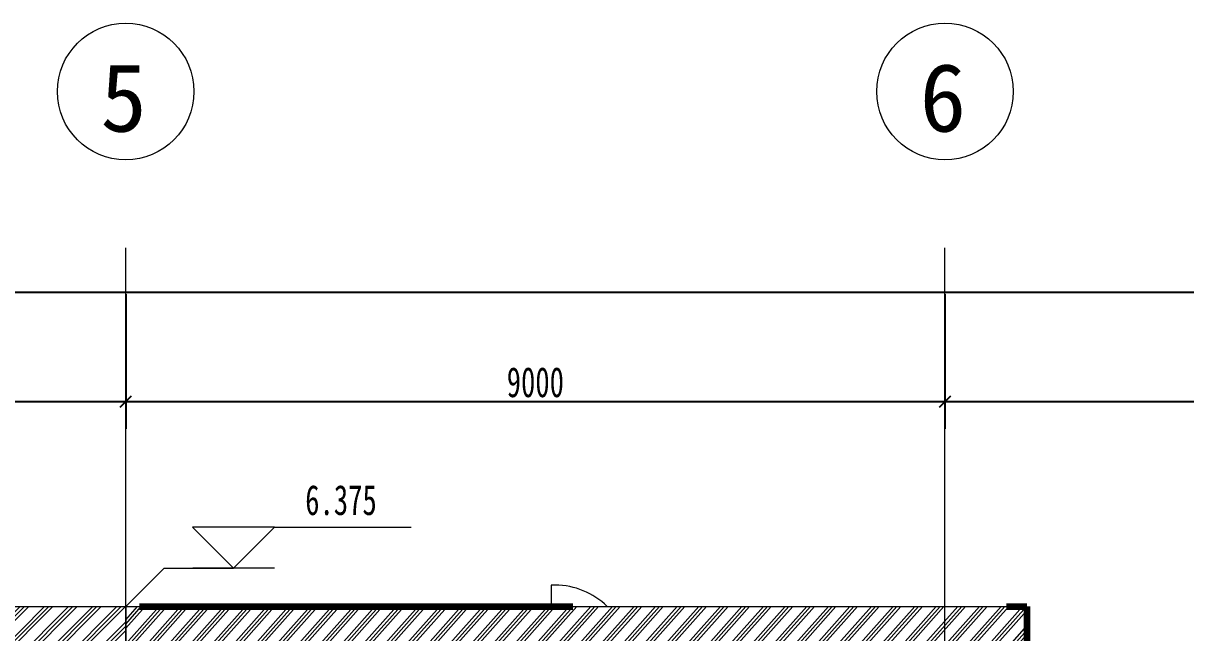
# Model space of a CAD drawing. Header units: millimetres. Extents: x 124696 to 347024, y 412631 to 564609.
# Drawn here: x 171047 to 183817, y 557915 to 564609 of the extents above; entities that cross this region are included whole.
import ezdxf

# ---------------------------------------------------------------- set-up
doc = ezdxf.new("R2010")
doc.units = ezdxf.units.MM
doc.header["$LTSCALE"] = 1500
doc.header["$MEASUREMENT"] = 0
doc.linetypes.add('二层平面图$0$Aligning Line', pattern=[6.35, 3.175, -3.175])
doc.linetypes.add('二层平面图$0$轴网线_12_3_3_3 mm', pattern=[21, 12, -3, 3, -3])
doc.layers.add('0-建筑底图', color=7, linetype='Continuous')
for name, color, linetype, lineweight in [('二层平面图$0$A-ANNO-AXIS-TEXT', 7, 'Continuous', 15), ('二层平面图$0$A-ANNO-IDEN-LEVL', 3, 'Continuous', 15), ('二层平面图$0$A-DOOR', 51, 'Continuous', 9), ('二层平面图$0$A-LINE', 7, 'Continuous', 9), ('二层平面图$0$A-LINE-2', 7, 'Continuous', 20), ('二层平面图$0$A-LINE-4', 7, '二层平面图$0$Aligning Line', 100), ('二层平面图$0$ANNO-DIMS', 3, 'Continuous', 15), ('二层平面图$0$ANNO-DOTE-1', 10, '二层平面图$0$轴网线_12_3_3_3 mm', 15), ('二层平面图$0$FLOR-PATT', 99, 'Continuous', 9)]:
    doc.layers.add(name, color=color, linetype=linetype, lineweight=lineweight)
doc.styles.add('二层平面图$0$黑体_3', font='simhei.ttf', dxfattribs={"height": 750})
doc.styles.add('二层平面图$0$黑体_5', font='simhei.ttf', dxfattribs={"width": 0.7, "height": 330})
doc.dimstyles.new('二层平面图$0$直线_2_2mm_黑体_引线_文字在上', dxfattribs={"dimscale": 304.8, "dimtxt": 412.811453, "dimasz": 0.393701, "dimexe": 0.984252, "dimexo": 0.0625, "dimgap": 0.147638, "dimtad": 1, "dimdec": 0, "dimzin": 0, "dimdsep": 46, "dimtxsty": '二层平面图$0$黑体_5', "dimblk1": '二层平面图$0$_Oblique', "dimblk2": '二层平面图$0$_Oblique', "dimsah": 1, "dimcen": 0.09, "dimazin": 0, "dimtfac": 1, "dimtdec": 4, "dimtix": 1, "dimtmove": 0, "dimatfit": 3, "dimfxl": 3.937008, "dimfxlon": 1, "dimtvp": 1, "dimtolj": 1, "dimtzin": 0, "dimarcsym": 2})

# ---------------------------------------------------------------- blocks, each defined once
blk = doc.blocks.new('二层平面图$0$楼板 斜檐口 - 楼板 斜檐口-3571289-104-2F')
at = {"layer": '二层平面图$0$FLOR-PATT'}
h = blk.add_hatch(dxfattribs=at)
h.set_pattern_fill('FP_69', color=256, style=0, pattern_type=2)
h.set_pattern_definition([(45, (0, 0), (-132.58252, 132.58252), []), (45, (46.88, 0), (0, 265.16504), []), (45, (-46.88, 0), (0, 265.16504), [])])
h.paths.add_polyline_path([(22388, 101150), (27000, 101150), (27000, 101850), (18000, 101850), (18000, 101150), (21698, 101150)])
h = blk.add_hatch(dxfattribs=at)
h.set_pattern_fill('FP_80', color=256, style=0, pattern_type=2)
h.set_pattern_definition([(48.19, (5590, 0), (-118.58652, 132.5819), []), (48.19, (5631.93, 0), (-0.00192, 265.16498), []), (48.19, (5548.07, 0), (-0.00192, 265.16498), [])])
h.paths.add_polyline_path([(36900, 101150), (36900, 101850), (27000, 101850), (27000, 101150), (36194, 101150)])
at = {"layer": '二层平面图$0$A-LINE'}
for p, q in [((18000, 101850), (27000, 101850)), ((27000, 101850), (36900, 101850)), ((27000, 101150), (27000, 101850)), ((27000, 101850), (27000, 101150)), ((36900, 101850), (36900, 101150))]:
    blk.add_line(p, q, dxfattribs=at)
blk = doc.blocks.new('二层平面图$0$A-防火门_单扇_无观察窗 - FM甲0923-12952864-104-2F')
at = {"layer": '二层平面图$0$A-DOOR'}
for p, q in [((450, -810), (450, -575)), ((405, -810), (450, -810))]:
    blk.add_line(p, q, dxfattribs=at)
blk.add_arc((405, 0), 810, 225.443, 270, dxfattribs=at)
blk = doc.blocks.new('二层平面图$0$轴网 - 10mm圆_主轴号-315064-104-2F')
at = {"layer": '二层平面图$0$A-ANNO-AXIS-TEXT'}
blk.add_circle((0, 0), 5, dxfattribs=at)
blk = doc.blocks.new('二层平面图$0$_Oblique')
at = {"color": 0, "linetype": 'ByBlock', "lineweight": -2}
blk.add_line((-0.5, -0.5), (0.5, 0.5), dxfattribs=at)
blk = doc.blocks.new('*D2252')
at = {"layer": '二层平面图$0$ANNO-DIMS', "color": 0, "lineweight": -2, "transparency": 16777216}
for p, q in [((18000, 105282), (18000, 103802)), ((27000, 105282), (27000, 103802)), ((18000, 104102), (27000, 104102))]:
    blk.add_line(p, q, dxfattribs=at)
at = {"layer": '二层平面图$0$ANNO-DIMS', "color": 0, "lineweight": -2, "transparency": 16777216, "xscale": 120, "yscale": 120, "zscale": 120, "rotation": 180}
blk.add_blockref('二层平面图$0$_Oblique', (18000, 104102), dxfattribs=at)
at = {"layer": '二层平面图$0$ANNO-DIMS', "color": 0, "lineweight": -2, "transparency": 16777216, "xscale": 120, "yscale": 120, "zscale": 120}
blk.add_blockref('二层平面图$0$_Oblique', (27000, 104102), dxfattribs=at)
at = {"layer": '二层平面图$0$ANNO-DIMS', "color": 0, "transparency": 16777216, "insert": (22500, 104313), "char_height": 330, "width": 806.42, "attachment_point": 5, "style": '二层平面图$0$黑体_5'}
blk.add_mtext('\\A1;9000', dxfattribs=at)
blk = doc.blocks.new('*D2253')
at = {"layer": '二层平面图$0$ANNO-DIMS', "color": 0, "lineweight": -2, "transparency": 16777216}
for p, q in [((27000, 105282), (27000, 103802)), ((36000, 105282), (36000, 103802)), ((27000, 104102), (36000, 104102))]:
    blk.add_line(p, q, dxfattribs=at)
at = {"layer": '二层平面图$0$ANNO-DIMS', "color": 0, "lineweight": -2, "transparency": 16777216, "xscale": 120, "yscale": 120, "zscale": 120, "rotation": 180}
blk.add_blockref('二层平面图$0$_Oblique', (27000, 104102), dxfattribs=at)
at = {"layer": '二层平面图$0$ANNO-DIMS', "color": 0, "lineweight": -2, "transparency": 16777216, "xscale": 120, "yscale": 120, "zscale": 120}
blk.add_blockref('二层平面图$0$_Oblique', (36000, 104102), dxfattribs=at)
at = {"layer": '二层平面图$0$ANNO-DIMS', "color": 0, "transparency": 16777216, "insert": (31500, 104313), "char_height": 330, "width": 806.42, "attachment_point": 5, "style": '二层平面图$0$黑体_5'}
blk.add_mtext('\\A1;9000', dxfattribs=at)
blk = doc.blocks.new('*D2254')
at = {"layer": '二层平面图$0$ANNO-DIMS', "color": 0, "lineweight": -2, "transparency": 16777216}
for p, q in [((36000, 105282), (36000, 103802)), ((45000, 105282), (45000, 103802)), ((36000, 104102), (45000, 104102))]:
    blk.add_line(p, q, dxfattribs=at)
at = {"layer": '二层平面图$0$ANNO-DIMS', "color": 0, "lineweight": -2, "transparency": 16777216, "xscale": 120, "yscale": 120, "zscale": 120, "rotation": 180}
blk.add_blockref('二层平面图$0$_Oblique', (36000, 104102), dxfattribs=at)
at = {"layer": '二层平面图$0$ANNO-DIMS', "color": 0, "lineweight": -2, "transparency": 16777216, "xscale": 120, "yscale": 120, "zscale": 120}
blk.add_blockref('二层平面图$0$_Oblique', (45000, 104102), dxfattribs=at)
at = {"layer": '二层平面图$0$ANNO-DIMS', "color": 0, "transparency": 16777216, "insert": (40500, 104313), "char_height": 330, "width": 806.42, "attachment_point": 5, "style": '二层平面图$0$黑体_5'}
blk.add_mtext('\\A1;9000', dxfattribs=at)
blk = doc.blocks.new('*D2276')
at = {"layer": '二层平面图$0$ANNO-DIMS', "color": 0, "lineweight": -2, "transparency": 16777216}
for p, q in [((-6000, 106482), (-6000, 105002)), ((94500, 106482), (94500, 105002)), ((-6000, 105302), (94500, 105302))]:
    blk.add_line(p, q, dxfattribs=at)
at = {"layer": '二层平面图$0$ANNO-DIMS', "color": 0, "lineweight": -2, "transparency": 16777216, "xscale": 120, "yscale": 120, "zscale": 120, "rotation": 180}
blk.add_blockref('二层平面图$0$_Oblique', (-6000, 105302), dxfattribs=at)
at = {"layer": '二层平面图$0$ANNO-DIMS', "color": 0, "lineweight": -2, "transparency": 16777216, "xscale": 120, "yscale": 120, "zscale": 120}
blk.add_blockref('二层平面图$0$_Oblique', (94500, 105302), dxfattribs=at)
at = {"layer": '二层平面图$0$ANNO-DIMS', "color": 0, "transparency": 16777216, "insert": (44250, 105513), "char_height": 330, "width": 1209.63, "attachment_point": 5, "style": '二层平面图$0$黑体_5'}
blk.add_mtext('\\A1;100500', dxfattribs=at)
blk = doc.blocks.new('二层平面图$0$高程点 - 高程点符号-322107-104-2F')
at = {"layer": '二层平面图$0$A-ANNO-IDEN-LEVL'}
for p, q in [((-3, 3), (-13, 3)), ((-3, 3), (3, 3)), ((0, 0), (-3, 3)), ((0, 0), (3, 3)), ((-2.999, 0), (2.991, 0))]:
    blk.add_line(p, q, dxfattribs=at)
blk = doc.blocks.new('二层平面图')
at = {"layer": '二层平面图$0$A-ANNO-IDEN-LEVL', "color": 8}
for p, q in [((27000, 101850), (27421.4, 102271.4)), ((27421.4, 102271.4), (28185, 102271.4))]:
    blk.add_line(p, q, dxfattribs=at)
at = {"layer": '二层平面图$0$A-LINE-2', "color": 8}
blk.add_line((27000, 101850), (27000, 95100), dxfattribs=at)
at = {"layer": '二层平面图$0$A-LINE-4', "color": 8}
for p, q in [((8100, 101850), (36900, 101850)), ((36900, 101850), (36900, 95100))]:
    blk.add_line(p, q, dxfattribs=at)
at = {"layer": '二层平面图$0$ANNO-DOTE-1', "color": 8}
for p, q in [((27000, -6710.3), (27000, 106757.2)), ((36000, -6710.3), (36000, 106757.2))]:
    blk.add_line(p, q, dxfattribs=at)
at = {"layer": '二层平面图$0$A-ANNO-AXIS-TEXT', "color": 8, "xscale": 149.9999999999999, "yscale": 149.9999999999999, "zscale": 149.9999999999999}
for p in [(27000, 107507.2), (36000, 107507.2)]:
    blk.add_blockref('二层平面图$0$轴网 - 10mm圆_主轴号-315064-104-2F', p, dxfattribs=at)
at = {"layer": '二层平面图$0$A-ANNO-IDEN-LEVL', "color": 8, "extrusion": (0, 0, -1), "xscale": 149.9999999999999, "yscale": 149.9999999999999, "zscale": 149.9999999999999}
blk.add_blockref('二层平面图$0$高程点 - 高程点符号-322107-104-2F', (-28185, 102271.4), dxfattribs=at)
at = {"layer": '二层平面图$0$A-DOOR', "color": 8, "rotation": 180}
blk.add_blockref('二层平面图$0$A-防火门_单扇_无观察窗 - FM甲0923-12952864-104-2F', (32125, 101275), dxfattribs=at)
at = {"layer": '二层平面图$0$A-LINE', "color": 8}
blk.add_blockref('二层平面图$0$楼板 斜檐口 - 楼板 斜檐口-3571289-104-2F', (0, 0), dxfattribs=at)
at = {"layer": '二层平面图$0$A-ANNO-AXIS-TEXT', "color": 8, "char_height": 750, "width": 661.392, "attachment_point": 1, "style": '二层平面图$0$黑体_3'}
for s, insert in [('\\f黑体|b0|i0|c134|p49|;5', (26722, 107816.4)), ('\\f黑体|b0|i0|c134|p49|;6', (35722, 107816.4))]:
    blk.add_mtext(s, dxfattribs=dict(at, insert=insert))
at = {"layer": '二层平面图$0$A-ANNO-IDEN-LEVL', "color": 8, "insert": (28972.2, 103185.8), "char_height": 330, "width": 990.683, "attachment_point": 1, "line_spacing_factor": 0.872751, "style": '二层平面图$0$黑体_5'}
blk.add_mtext('6.375', dxfattribs=at)
at = {"layer": '二层平面图$0$ANNO-DIMS', "color": 8}
for base, p1, p2, override, picture, middle in [((94500, 105301.5), (-6000, 106501.5), (94500, 106501.5), {"dimpost": '<>', "dimfxl": 100500}, '*D2276', (44250, 105513.4)), ((27000, 104101.5), (18000, 105301.5), (27000, 105301.5), {"dimpost": '<>', "dimfxl": 9000}, '*D2252', (22500, 104313.4)), ((36000, 104101.5), (27000, 105301.5), (36000, 105301.5), {"dimpost": '<>', "dimfxl": 9000}, '*D2253', (31500, 104313.4)), ((45000, 104101.5), (36000, 105301.5), (45000, 105301.5), {"dimpost": '<>', "dimfxl": 9000}, '*D2254', (40500, 104313.4))]:
    dim = blk.add_linear_dim(base=base, p1=p1, p2=p2, dimstyle='二层平面图$0$直线_2_2mm_黑体_引线_文字在上', override=override, dxfattribs=at)
    dim.commit()
    dim.dimension.update_dxf_attribs({"geometry": picture, "text_midpoint": middle})

msp = doc.modelspace()

# ---------------------------------------------------------------- block references
at = {"layer": '0-建筑底图'}
msp.add_blockref('二层平面图', (145172, 456352), dxfattribs=at)

doc.saveas('drawing.dxf')
